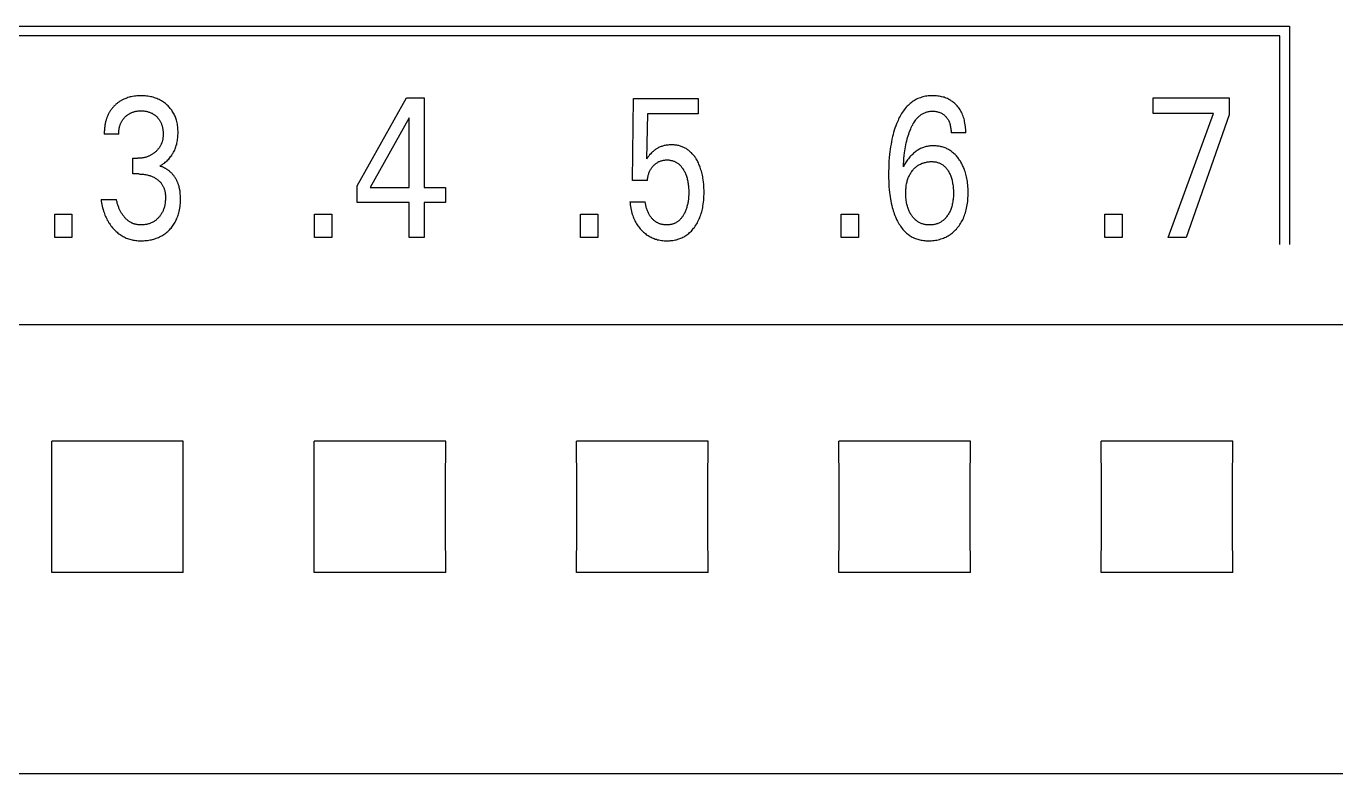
# Model space of a CAD drawing. Extents: x 867151 to 1787449, y -2071112 to -1028603.
# Drawn here: x 871172.4 to 871187.38, y -1032673.49 to -1032664.93 of the extents above; entities that cross this region are included whole.
import ezdxf

# ---------------------------------------------------------------- set-up
doc = ezdxf.new("R2010")
doc.units = 0
doc.header["$LTSCALE"] = 4
doc.header["$MEASUREMENT"] = 0
doc.layers.get('0').update_dxf_attribs({"linetype": 'CONTINUOUS'})
doc.layers.add('20000_FRONT_O', color=7, linetype='CONTINUOUS')

# ---------------------------------------------------------------- blocks, each defined once
blk = doc.blocks.new('CPU')
at = {"layer": '20000_FRONT_O', "color": 7, "linetype": 'Continuous'}
for p, q in [((82786.408, 11035.693), (82810.358, 11035.693)), ((82810.358, 11035.693), (82810.358, 11033.193)), ((82810.248, 11035.583), (82786.518, 11035.583)), ((82810.248, 11033.193), (82810.248, 11035.583)), ((82799.698, 11033.866), (82800.262, 11034.873)), ((82800.262, 11034.873), (82800.464, 11034.873)), ((82800.464, 11034.873), (82800.464, 11033.847)), ((82802.845, 11033.928), (82802.856, 11034.863)), ((82802.856, 11034.863), (82803.597, 11034.863)), ((82803.597, 11034.863), (82803.597, 11034.689)), ((82808.798, 11034.693), (82808.798, 11034.873)), ((82808.798, 11034.873), (82809.668, 11034.873)), ((82809.668, 11034.873), (82809.668, 11034.676)), ((82800.293, 11034.645), (82799.847, 11033.847)), ((82800.293, 11033.847), (82800.293, 11034.645)), ((82803.017, 11034.689), (82803.007, 11034.174)), ((82803.597, 11034.689), (82803.017, 11034.689)), ((82809.488, 11034.693), (82808.798, 11034.693)), ((82808.972, 11033.273), (82809.488, 11034.693)), ((82809.668, 11034.676), (82809.178, 11033.273)), ((82796.972, 11034.456), (82796.806, 11034.456)), ((82806.657, 11034.472), (82806.489, 11034.472)), ((82797.132, 11034.001), (82797.132, 11034.18)), ((82797.132, 11034.18), (82797.189, 11034.18)), ((82797.202, 11034.001), (82797.132, 11034.001)), ((82803.017, 11033.928), (82802.845, 11033.928)), ((82799.698, 11033.673), (82799.698, 11033.866)), ((82799.847, 11033.847), (82800.293, 11033.847)), ((82800.464, 11033.847), (82800.706, 11033.847)), ((82800.706, 11033.847), (82800.706, 11033.673)), ((82796.769, 11033.709), (82796.944, 11033.709)), ((82800.293, 11033.673), (82799.698, 11033.673)), ((82800.293, 11033.273), (82800.293, 11033.673)), ((82800.464, 11033.673), (82800.464, 11033.273)), ((82800.706, 11033.673), (82800.464, 11033.673)), ((82802.816, 11033.684), (82802.991, 11033.684)), ((82796.239, 11033.273), (82796.239, 11033.542)), ((82796.239, 11033.542), (82796.436, 11033.542)), ((82796.436, 11033.542), (82796.436, 11033.273)), ((82799.21, 11033.273), (82799.21, 11033.542)), ((82799.21, 11033.542), (82799.407, 11033.542)), ((82799.407, 11033.542), (82799.407, 11033.273)), ((82802.252, 11033.273), (82802.252, 11033.542)), ((82802.252, 11033.542), (82802.45, 11033.542)), ((82802.45, 11033.542), (82802.45, 11033.273)), ((82805.232, 11033.273), (82805.232, 11033.542)), ((82805.232, 11033.542), (82805.43, 11033.542)), ((82805.43, 11033.542), (82805.43, 11033.273)), ((82808.248, 11033.273), (82808.248, 11033.542)), ((82808.248, 11033.542), (82808.445, 11033.542)), ((82808.445, 11033.542), (82808.445, 11033.273)), ((82796.436, 11033.273), (82796.239, 11033.273)), ((82799.407, 11033.273), (82799.21, 11033.273)), ((82800.464, 11033.273), (82800.293, 11033.273)), ((82802.45, 11033.273), (82802.252, 11033.273)), ((82805.43, 11033.273), (82805.232, 11033.273)), ((82808.445, 11033.273), (82808.248, 11033.273)), ((82809.178, 11033.273), (82808.972, 11033.273)), ((82834.558, 11032.276), (82782.058, 11032.276)), ((82797.71, 11030.944), (82796.206, 11030.944)), ((82800.71, 11030.944), (82799.206, 11030.944)), ((82803.71, 11030.944), (82802.206, 11030.944)), ((82806.71, 11030.944), (82805.206, 11030.944)), ((82809.71, 11030.944), (82808.206, 11030.944)), ((82797.71, 11029.441), (82796.206, 11029.441)), ((82800.71, 11029.441), (82799.206, 11029.441)), ((82803.71, 11029.441), (82802.206, 11029.441)), ((82806.71, 11029.441), (82805.206, 11029.441)), ((82809.71, 11029.441), (82808.206, 11029.441)), ((82834.558, 11027.137), (82782.058, 11027.137))]:
    blk.add_line(p, q, dxfattribs=at)
for points in [[(82797.001, 11034.842), (82796.994, 11034.838), (82796.987, 11034.833), (82796.98, 11034.829), (82796.973, 11034.824), (82796.966, 11034.819), (82796.959, 11034.814), (82796.953, 11034.809), (82796.946, 11034.803), (82796.94, 11034.798), (82796.934, 11034.792), (82796.928, 11034.786), (82796.922, 11034.781), (82796.916, 11034.775), (82796.91, 11034.769), (82796.905, 11034.763), (82796.9, 11034.756), (82796.895, 11034.75), (82796.889, 11034.744), (82796.885, 11034.737), (82796.88, 11034.73), (82796.875, 11034.724), (82796.871, 11034.717), (82796.867, 11034.71), (82796.862, 11034.703), (82796.858, 11034.695), (82796.854, 11034.688), (82796.851, 11034.68), (82796.847, 11034.672), (82796.844, 11034.664), (82796.84, 11034.656), (82796.837, 11034.648), (82796.834, 11034.64), (82796.831, 11034.632), (82796.829, 11034.624), (82796.826, 11034.616), (82796.824, 11034.608), (82796.822, 11034.599), (82796.82, 11034.591), (82796.818, 11034.581), (82796.816, 11034.57), (82796.814, 11034.56), (82796.812, 11034.55), (82796.811, 11034.54), (82796.809, 11034.529), (82796.808, 11034.519), (82796.807, 11034.508), (82796.807, 11034.498), (82796.806, 11034.488), (82796.806, 11034.477), (82796.806, 11034.467), (82796.806, 11034.456)], [(82797.44, 11034.091), (82797.451, 11034.097), (82797.462, 11034.104), (82797.473, 11034.111), (82797.483, 11034.119), (82797.494, 11034.126), (82797.504, 11034.135), (82797.514, 11034.143), (82797.524, 11034.152), (82797.533, 11034.162), (82797.543, 11034.171), (82797.552, 11034.182), (82797.56, 11034.192), (82797.569, 11034.203), (82797.577, 11034.214), (82797.584, 11034.226), (82797.591, 11034.237), (82797.598, 11034.249), (82797.605, 11034.262), (82797.611, 11034.274), (82797.616, 11034.287), (82797.621, 11034.3), (82797.626, 11034.313), (82797.63, 11034.327), (82797.634, 11034.34), (82797.637, 11034.354), (82797.64, 11034.368), (82797.643, 11034.383), (82797.645, 11034.398), (82797.647, 11034.414), (82797.648, 11034.429), (82797.649, 11034.444), (82797.65, 11034.459), (82797.65, 11034.474), (82797.65, 11034.491), (82797.649, 11034.507), (82797.648, 11034.523), (82797.647, 11034.539), (82797.645, 11034.555), (82797.642, 11034.571), (82797.639, 11034.586), (82797.635, 11034.602), (82797.632, 11034.615), (82797.628, 11034.627), (82797.624, 11034.639), (82797.62, 11034.651), (82797.615, 11034.663), (82797.609, 11034.675), (82797.604, 11034.687), (82797.597, 11034.698), (82797.591, 11034.709), (82797.584, 11034.72), (82797.577, 11034.731), (82797.569, 11034.741), (82797.561, 11034.751), (82797.553, 11034.761), (82797.544, 11034.77), (82797.536, 11034.779), (82797.526, 11034.788), (82797.517, 11034.797), (82797.506, 11034.806), (82797.494, 11034.815), (82797.483, 11034.823), (82797.471, 11034.831), (82797.459, 11034.838), (82797.446, 11034.845), (82797.433, 11034.852), (82797.42, 11034.858), (82797.407, 11034.864), (82797.393, 11034.869), (82797.379, 11034.874), (82797.365, 11034.878), (82797.351, 11034.882), (82797.337, 11034.885), (82797.322, 11034.888), (82797.306, 11034.891), (82797.29, 11034.893), (82797.275, 11034.894), (82797.259, 11034.895), (82797.243, 11034.896), (82797.227, 11034.896), (82797.211, 11034.896), (82797.195, 11034.895), (82797.179, 11034.894), (82797.162, 11034.893), (82797.146, 11034.891), (82797.13, 11034.888), (82797.114, 11034.885), (82797.101, 11034.882), (82797.089, 11034.878), (82797.076, 11034.875), (82797.064, 11034.87), (82797.052, 11034.866), (82797.04, 11034.861), (82797.028, 11034.856), (82797.016, 11034.85), (82797.001, 11034.842)], [(82806.657, 11034.472), (82806.656, 11034.491), (82806.656, 11034.509), (82806.654, 11034.528), (82806.653, 11034.546), (82806.651, 11034.565), (82806.648, 11034.583), (82806.644, 11034.601), (82806.641, 11034.617), (82806.637, 11034.633), (82806.632, 11034.648), (82806.627, 11034.664), (82806.621, 11034.679), (82806.615, 11034.694), (82806.608, 11034.708), (82806.601, 11034.721), (82806.593, 11034.734), (82806.585, 11034.747), (82806.576, 11034.759), (82806.567, 11034.771), (82806.557, 11034.782), (82806.547, 11034.793), (82806.537, 11034.803), (82806.527, 11034.812), (82806.517, 11034.82), (82806.506, 11034.829), (82806.495, 11034.836), (82806.483, 11034.844), (82806.472, 11034.85), (82806.459, 11034.857), (82806.447, 11034.863), (82806.434, 11034.868), (82806.421, 11034.873), (82806.408, 11034.878), (82806.395, 11034.881), (82806.381, 11034.885), (82806.366, 11034.888), (82806.351, 11034.891), (82806.336, 11034.893), (82806.321, 11034.895), (82806.305, 11034.896), (82806.29, 11034.896), (82806.275, 11034.896), (82806.259, 11034.896), (82806.244, 11034.895), (82806.228, 11034.894), (82806.213, 11034.892), (82806.198, 11034.89), (82806.182, 11034.887), (82806.167, 11034.883), (82806.153, 11034.879), (82806.138, 11034.874), (82806.123, 11034.869), (82806.109, 11034.863), (82806.095, 11034.857), (82806.082, 11034.85), (82806.069, 11034.842), (82806.056, 11034.834), (82806.044, 11034.825), (82806.031, 11034.816), (82806.02, 11034.806), (82806.008, 11034.796), (82805.997, 11034.786), (82805.986, 11034.775), (82805.976, 11034.764), (82805.964, 11034.75), (82805.953, 11034.736), (82805.943, 11034.722), (82805.933, 11034.708), (82805.923, 11034.693), (82805.914, 11034.677), (82805.905, 11034.662), (82805.897, 11034.646), (82805.889, 11034.63), (82805.882, 11034.614), (82805.875, 11034.598), (82805.865, 11034.574), (82805.856, 11034.55), (82805.847, 11034.526), (82805.839, 11034.502), (82805.832, 11034.477), (82805.825, 11034.452), (82805.819, 11034.428), (82805.813, 11034.399), (82805.807, 11034.37), (82805.802, 11034.342), (82805.797, 11034.313), (82805.793, 11034.284), (82805.789, 11034.255), (82805.786, 11034.226), (82805.782, 11034.187), (82805.779, 11034.148), (82805.777, 11034.109), (82805.776, 11034.07), (82805.775, 11034.031), (82805.775, 11033.993), (82805.775, 11033.952)], [(82796.972, 11034.456), (82796.972, 11034.465), (82796.972, 11034.474), (82796.972, 11034.483), (82796.973, 11034.492), (82796.974, 11034.501), (82796.975, 11034.51), (82796.977, 11034.519), (82796.978, 11034.527), (82796.98, 11034.536), (82796.982, 11034.544), (82796.984, 11034.552), (82796.987, 11034.559), (82796.989, 11034.567), (82796.992, 11034.575), (82796.995, 11034.582), (82796.999, 11034.589), (82797.002, 11034.596), (82797.006, 11034.604), (82797.01, 11034.61), (82797.014, 11034.617), (82797.019, 11034.623), (82797.024, 11034.629), (82797.028, 11034.635), (82797.033, 11034.641), (82797.039, 11034.647), (82797.044, 11034.653), (82797.05, 11034.658), (82797.055, 11034.663), (82797.061, 11034.669), (82797.067, 11034.673), (82797.074, 11034.678), (82797.08, 11034.683), (82797.087, 11034.687), (82797.093, 11034.691), (82797.1, 11034.695), (82797.107, 11034.698), (82797.114, 11034.702), (82797.122, 11034.705), (82797.129, 11034.708), (82797.136, 11034.71), (82797.144, 11034.713), (82797.151, 11034.715), (82797.159, 11034.717), (82797.167, 11034.718), (82797.175, 11034.72), (82797.184, 11034.721), (82797.192, 11034.722), (82797.2, 11034.723), (82797.209, 11034.724), (82797.217, 11034.724), (82797.226, 11034.724), (82797.234, 11034.724), (82797.243, 11034.724), (82797.251, 11034.723), (82797.26, 11034.722), (82797.268, 11034.721), (82797.277, 11034.72), (82797.285, 11034.718), (82797.294, 11034.717), (82797.301, 11034.715), (82797.309, 11034.713), (82797.317, 11034.71), (82797.324, 11034.708), (82797.332, 11034.705), (82797.339, 11034.702), (82797.346, 11034.698), (82797.353, 11034.695), (82797.36, 11034.691), (82797.367, 11034.687), (82797.373, 11034.683), (82797.379, 11034.678), (82797.386, 11034.673), (82797.392, 11034.669), (82797.398, 11034.663), (82797.403, 11034.658), (82797.409, 11034.653), (82797.414, 11034.647), (82797.419, 11034.641), (82797.424, 11034.636), (82797.429, 11034.63), (82797.434, 11034.623), (82797.438, 11034.617), (82797.442, 11034.61), (82797.446, 11034.604), (82797.45, 11034.597), (82797.453, 11034.589), (82797.456, 11034.582), (82797.459, 11034.574), (82797.462, 11034.567), (82797.465, 11034.559), (82797.467, 11034.551), (82797.469, 11034.544), (82797.471, 11034.536), (82797.473, 11034.527), (82797.475, 11034.518), (82797.476, 11034.509), (82797.477, 11034.5), (82797.478, 11034.491), (82797.479, 11034.481), (82797.479, 11034.472), (82797.48, 11034.463), (82797.48, 11034.454)], [(82805.943, 11034.084), (82805.945, 11034.116), (82805.947, 11034.148), (82805.95, 11034.179), (82805.953, 11034.211), (82805.957, 11034.242), (82805.96, 11034.265), (82805.964, 11034.288), (82805.968, 11034.311), (82805.972, 11034.333), (82805.977, 11034.356), (82805.982, 11034.379), (82805.987, 11034.398), (82805.992, 11034.418), (82805.998, 11034.437), (82806.004, 11034.457), (82806.011, 11034.476), (82806.018, 11034.495), (82806.023, 11034.507), (82806.028, 11034.519), (82806.033, 11034.531), (82806.038, 11034.542), (82806.044, 11034.554), (82806.05, 11034.565), (82806.056, 11034.577), (82806.063, 11034.588), (82806.07, 11034.599), (82806.077, 11034.609), (82806.085, 11034.62), (82806.091, 11034.627), (82806.097, 11034.634), (82806.104, 11034.642), (82806.11, 11034.649), (82806.117, 11034.655), (82806.124, 11034.662), (82806.131, 11034.668), (82806.139, 11034.674), (82806.146, 11034.68), (82806.154, 11034.685), (82806.162, 11034.69), (82806.171, 11034.694), (82806.179, 11034.698), (82806.187, 11034.702), (82806.195, 11034.705), (82806.204, 11034.708), (82806.212, 11034.711), (82806.221, 11034.713), (82806.23, 11034.715), (82806.239, 11034.716), (82806.248, 11034.718), (82806.257, 11034.719), (82806.266, 11034.719), (82806.275, 11034.719), (82806.285, 11034.719), (82806.295, 11034.719), (82806.305, 11034.718), (82806.315, 11034.717), (82806.325, 11034.715), (82806.335, 11034.713), (82806.344, 11034.71), (82806.353, 11034.707), (82806.362, 11034.704), (82806.37, 11034.7), (82806.379, 11034.696), (82806.387, 11034.692), (82806.394, 11034.687), (82806.402, 11034.682), (82806.409, 11034.676), (82806.416, 11034.67), (82806.423, 11034.664), (82806.429, 11034.657), (82806.434, 11034.651), (82806.44, 11034.644), (82806.445, 11034.637), (82806.45, 11034.63), (82806.454, 11034.623), (82806.458, 11034.615), (82806.462, 11034.608), (82806.466, 11034.599), (82806.469, 11034.591), (82806.473, 11034.582), (82806.475, 11034.573), (82806.478, 11034.564), (82806.48, 11034.555), (82806.482, 11034.546), (82806.484, 11034.534), (82806.486, 11034.522), (82806.487, 11034.509), (82806.488, 11034.497), (82806.489, 11034.485), (82806.489, 11034.472)], [(82797.48, 11034.454), (82797.479, 11034.447), (82797.479, 11034.439), (82797.479, 11034.432), (82797.478, 11034.425), (82797.477, 11034.417), (82797.476, 11034.41), (82797.475, 11034.402), (82797.474, 11034.395), (82797.472, 11034.388), (82797.471, 11034.381), (82797.469, 11034.374), (82797.467, 11034.367), (82797.465, 11034.361), (82797.463, 11034.355), (82797.461, 11034.349), (82797.458, 11034.344), (82797.455, 11034.338), (82797.453, 11034.332), (82797.45, 11034.326), (82797.447, 11034.321), (82797.443, 11034.315), (82797.44, 11034.31), (82797.436, 11034.304), (82797.433, 11034.299), (82797.429, 11034.294), (82797.425, 11034.288), (82797.42, 11034.283), (82797.416, 11034.278), (82797.412, 11034.274), (82797.407, 11034.269), (82797.402, 11034.264), (82797.398, 11034.26), (82797.393, 11034.255), (82797.388, 11034.251), (82797.383, 11034.247), (82797.377, 11034.242), (82797.372, 11034.238), (82797.366, 11034.234), (82797.36, 11034.23), (82797.354, 11034.226), (82797.348, 11034.223), (82797.342, 11034.219), (82797.336, 11034.216), (82797.33, 11034.212), (82797.324, 11034.209), (82797.317, 11034.206), (82797.31, 11034.203), (82797.303, 11034.2), (82797.296, 11034.198), (82797.289, 11034.195), (82797.282, 11034.193), (82797.274, 11034.191), (82797.267, 11034.189), (82797.26, 11034.187), (82797.252, 11034.186), (82797.244, 11034.184), (82797.236, 11034.183), (82797.229, 11034.182), (82797.221, 11034.181), (82797.213, 11034.18), (82797.205, 11034.18), (82797.197, 11034.18), (82797.189, 11034.18)], [(82803.658, 11033.909), (82803.654, 11033.938), (82803.652, 11033.954), (82803.649, 11033.97), (82803.646, 11033.986), (82803.642, 11034.002), (82803.638, 11034.018), (82803.634, 11034.034), (82803.629, 11034.05), (82803.624, 11034.065), (82803.62, 11034.078), (82803.615, 11034.09), (82803.61, 11034.102), (82803.605, 11034.115), (82803.6, 11034.127), (82803.594, 11034.138), (82803.588, 11034.15), (82803.581, 11034.162), (82803.574, 11034.173), (82803.569, 11034.182), (82803.563, 11034.191), (82803.557, 11034.2), (82803.55, 11034.208), (82803.543, 11034.217), (82803.537, 11034.225), (82803.529, 11034.233), (82803.522, 11034.241), (82803.514, 11034.248), (82803.507, 11034.255), (82803.499, 11034.262), (82803.491, 11034.269), (82803.483, 11034.275), (82803.475, 11034.28), (82803.466, 11034.286), (82803.458, 11034.291), (82803.449, 11034.296), (82803.44, 11034.301), (82803.432, 11034.305), (82803.422, 11034.309), (82803.413, 11034.313), (82803.404, 11034.316), (82803.394, 11034.319), (82803.384, 11034.322), (82803.374, 11034.325), (82803.363, 11034.327), (82803.353, 11034.329), (82803.343, 11034.33), (82803.332, 11034.332), (82803.322, 11034.333), (82803.311, 11034.333), (82803.301, 11034.334), (82803.29, 11034.334), (82803.279, 11034.334), (82803.267, 11034.333), (82803.255, 11034.332), (82803.243, 11034.331), (82803.232, 11034.329), (82803.22, 11034.327), (82803.208, 11034.325), (82803.199, 11034.323), (82803.19, 11034.32), (82803.181, 11034.317), (82803.172, 11034.314), (82803.163, 11034.31), (82803.154, 11034.307), (82803.145, 11034.302), (82803.136, 11034.298), (82803.128, 11034.293), (82803.12, 11034.288), (82803.112, 11034.283), (82803.104, 11034.278), (82803.096, 11034.272), (82803.089, 11034.266), (82803.082, 11034.26), (82803.075, 11034.253), (82803.064, 11034.243), (82803.054, 11034.232), (82803.042, 11034.219), (82803.031, 11034.206), (82803.019, 11034.19), (82803.007, 11034.174)], [(82806.683, 11033.816), (82806.683, 11033.836), (82806.681, 11033.855), (82806.68, 11033.875), (82806.678, 11033.895), (82806.675, 11033.915), (82806.672, 11033.934), (82806.669, 11033.95), (82806.666, 11033.967), (82806.662, 11033.983), (82806.658, 11033.999), (82806.654, 11034.015), (82806.649, 11034.031), (82806.643, 11034.046), (82806.637, 11034.062), (82806.632, 11034.074), (82806.627, 11034.087), (82806.621, 11034.099), (82806.615, 11034.111), (82806.608, 11034.123), (82806.602, 11034.135), (82806.595, 11034.147), (82806.587, 11034.158), (82806.579, 11034.169), (82806.572, 11034.179), (82806.565, 11034.188), (82806.558, 11034.198), (82806.55, 11034.207), (82806.542, 11034.215), (82806.534, 11034.224), (82806.525, 11034.232), (82806.516, 11034.24), (82806.507, 11034.248), (82806.498, 11034.255), (82806.489, 11034.262), (82806.48, 11034.268), (82806.471, 11034.274), (82806.461, 11034.28), (82806.451, 11034.285), (82806.441, 11034.29), (82806.431, 11034.295), (82806.421, 11034.299), (82806.41, 11034.303), (82806.4, 11034.307), (82806.388, 11034.31), (82806.377, 11034.313), (82806.366, 11034.316), (82806.354, 11034.318), (82806.342, 11034.32), (82806.331, 11034.321), (82806.319, 11034.322), (82806.307, 11034.323), (82806.295, 11034.324), (82806.284, 11034.324), (82806.272, 11034.323), (82806.261, 11034.323), (82806.249, 11034.322), (82806.238, 11034.32), (82806.227, 11034.319), (82806.216, 11034.317), (82806.204, 11034.314), (82806.193, 11034.311), (82806.182, 11034.308), (82806.172, 11034.305), (82806.161, 11034.3), (82806.15, 11034.296), (82806.14, 11034.291), (82806.129, 11034.286), (82806.119, 11034.28), (82806.109, 11034.274), (82806.1, 11034.268), (82806.09, 11034.261), (82806.081, 11034.254), (82806.072, 11034.247), (82806.06, 11034.238), (82806.05, 11034.228), (82806.039, 11034.218), (82806.029, 11034.207), (82806.019, 11034.197), (82806.01, 11034.186), (82806.001, 11034.174), (82805.992, 11034.163), (82805.983, 11034.151), (82805.968, 11034.129), (82805.954, 11034.106), (82805.948, 11034.096), (82805.943, 11034.084)], [(82797.672, 11033.806), (82797.67, 11033.814), (82797.669, 11033.821), (82797.668, 11033.829), (82797.666, 11033.837), (82797.664, 11033.844), (82797.663, 11033.852), (82797.661, 11033.86), (82797.658, 11033.867), (82797.656, 11033.875), (82797.654, 11033.882), (82797.651, 11033.89), (82797.648, 11033.896), (82797.646, 11033.903), (82797.643, 11033.909), (82797.64, 11033.916), (82797.637, 11033.922), (82797.634, 11033.928), (82797.631, 11033.935), (82797.627, 11033.941), (82797.624, 11033.947), (82797.62, 11033.953), (82797.616, 11033.959), (82797.612, 11033.965), (82797.608, 11033.97), (82797.604, 11033.976), (82797.6, 11033.982), (82797.596, 11033.987), (82797.591, 11033.993), (82797.586, 11033.998), (82797.582, 11034.003), (82797.577, 11034.009), (82797.572, 11034.014), (82797.567, 11034.018), (82797.562, 11034.023), (82797.557, 11034.027), (82797.552, 11034.032), (82797.547, 11034.036), (82797.541, 11034.04), (82797.536, 11034.044), (82797.53, 11034.048), (82797.525, 11034.052), (82797.519, 11034.056), (82797.513, 11034.059), (82797.508, 11034.063), (82797.502, 11034.066), (82797.496, 11034.069), (82797.49, 11034.072), (82797.484, 11034.075), (82797.478, 11034.078), (82797.471, 11034.081), (82797.465, 11034.083), (82797.459, 11034.085), (82797.452, 11034.087), (82797.446, 11034.089), (82797.44, 11034.091)], [(82803.017, 11033.928), (82803.017, 11033.938), (82803.019, 11033.947), (82803.02, 11033.957), (82803.022, 11033.967), (82803.024, 11033.976), (82803.026, 11033.986), (82803.029, 11033.995), (82803.031, 11034.004), (82803.034, 11034.012), (82803.038, 11034.021), (82803.041, 11034.029), (82803.045, 11034.037), (82803.049, 11034.045), (82803.053, 11034.053), (82803.058, 11034.06), (82803.062, 11034.067), (82803.067, 11034.074), (82803.073, 11034.081), (82803.078, 11034.088), (82803.084, 11034.094), (82803.09, 11034.1), (82803.096, 11034.106), (82803.102, 11034.111), (82803.108, 11034.116), (82803.114, 11034.121), (82803.12, 11034.126), (82803.127, 11034.13), (82803.134, 11034.134), (82803.14, 11034.138), (82803.147, 11034.142), (82803.154, 11034.145), (82803.161, 11034.148), (82803.169, 11034.15), (82803.176, 11034.153), (82803.184, 11034.155), (82803.191, 11034.157), (82803.199, 11034.158), (82803.207, 11034.159), (82803.215, 11034.16), (82803.223, 11034.161), (82803.232, 11034.161), (82803.24, 11034.162), (82803.247, 11034.161), (82803.255, 11034.161), (82803.263, 11034.161), (82803.27, 11034.16), (82803.278, 11034.159), (82803.286, 11034.157), (82803.293, 11034.156), (82803.3, 11034.154), (82803.308, 11034.152), (82803.315, 11034.149), (82803.322, 11034.147), (82803.329, 11034.144), (82803.335, 11034.141), (82803.342, 11034.137), (82803.348, 11034.134), (82803.354, 11034.13), (82803.361, 11034.126), (82803.367, 11034.121), (82803.372, 11034.117), (82803.378, 11034.112), (82803.385, 11034.106), (82803.391, 11034.1), (82803.397, 11034.093), (82803.403, 11034.087), (82803.408, 11034.08), (82803.414, 11034.073), (82803.419, 11034.065), (82803.424, 11034.058), (82803.428, 11034.05), (82803.433, 11034.042), (82803.438, 11034.033), (82803.443, 11034.024), (82803.447, 11034.015), (82803.451, 11034.006), (82803.455, 11033.996), (82803.459, 11033.987), (82803.462, 11033.977), (82803.466, 11033.965), (82803.47, 11033.953), (82803.473, 11033.941), (82803.476, 11033.929), (82803.478, 11033.917), (82803.48, 11033.904), (82803.482, 11033.892), (82803.484, 11033.878), (82803.486, 11033.864), (82803.487, 11033.849), (82803.488, 11033.835), (82803.489, 11033.821), (82803.489, 11033.807), (82803.489, 11033.793), (82803.489, 11033.777), (82803.489, 11033.761), (82803.488, 11033.745), (82803.487, 11033.729), (82803.485, 11033.713)], [(82806.438, 11033.51), (82806.432, 11033.503), (82806.426, 11033.496), (82806.42, 11033.489), (82806.413, 11033.482), (82806.406, 11033.476), (82806.399, 11033.469), (82806.391, 11033.464), (82806.384, 11033.459), (82806.377, 11033.454), (82806.37, 11033.45), (82806.363, 11033.445), (82806.355, 11033.442), (82806.347, 11033.438), (82806.339, 11033.435), (82806.332, 11033.432), (82806.323, 11033.429), (82806.314, 11033.426), (82806.304, 11033.424), (82806.294, 11033.422), (82806.284, 11033.42), (82806.274, 11033.419), (82806.263, 11033.418), (82806.253, 11033.418), (82806.243, 11033.418), (82806.233, 11033.418), (82806.223, 11033.418), (82806.213, 11033.419), (82806.202, 11033.42), (82806.193, 11033.422), (82806.183, 11033.424), (82806.173, 11033.426), (82806.163, 11033.429), (82806.155, 11033.432), (82806.147, 11033.435), (82806.139, 11033.438), (82806.132, 11033.442), (82806.124, 11033.446), (82806.117, 11033.45), (82806.11, 11033.454), (82806.103, 11033.459), (82806.096, 11033.464), (82806.088, 11033.47), (82806.08, 11033.477), (82806.073, 11033.484), (82806.066, 11033.491), (82806.059, 11033.498), (82806.053, 11033.506), (82806.046, 11033.514), (82806.041, 11033.522), (82806.035, 11033.531), (82806.029, 11033.539), (82806.024, 11033.548), (82806.019, 11033.557), (82806.014, 11033.567), (82806.01, 11033.576), (82806.006, 11033.585), (82806.002, 11033.595), (82805.997, 11033.607), (82805.993, 11033.619), (82805.99, 11033.632), (82805.986, 11033.644), (82805.983, 11033.657), (82805.981, 11033.67), (82805.978, 11033.682), (82805.976, 11033.697), (82805.974, 11033.711), (82805.973, 11033.726), (82805.972, 11033.74), (82805.971, 11033.755), (82805.971, 11033.769), (82805.971, 11033.784), (82805.971, 11033.799), (82805.971, 11033.814), (82805.972, 11033.829), (82805.974, 11033.844), (82805.975, 11033.858), (82805.977, 11033.873), (82805.98, 11033.888), (82805.982, 11033.899), (82805.985, 11033.91), (82805.988, 11033.922), (82805.991, 11033.933), (82805.995, 11033.944), (82805.999, 11033.955), (82806.003, 11033.965), (82806.008, 11033.976), (82806.013, 11033.986), (82806.018, 11033.995), (82806.023, 11034.004), (82806.029, 11034.014), (82806.034, 11034.023), (82806.041, 11034.031), (82806.047, 11034.04), (82806.054, 11034.048)], [(82806.054, 11034.048), (82806.061, 11034.056), (82806.068, 11034.063), (82806.075, 11034.07), (82806.082, 11034.076), (82806.09, 11034.083), (82806.098, 11034.089), (82806.106, 11034.095), (82806.114, 11034.1), (82806.122, 11034.106), (82806.131, 11034.11), (82806.14, 11034.115), (82806.149, 11034.119), (82806.158, 11034.123), (82806.167, 11034.126), (82806.177, 11034.129), (82806.186, 11034.132), (82806.196, 11034.134), (82806.207, 11034.137), (82806.217, 11034.138), (82806.228, 11034.14), (82806.238, 11034.141), (82806.249, 11034.142), (82806.259, 11034.142), (82806.27, 11034.142), (82806.28, 11034.142), (82806.289, 11034.141), (82806.298, 11034.141), (82806.308, 11034.139), (82806.317, 11034.138), (82806.326, 11034.136), (82806.335, 11034.133), (82806.344, 11034.13), (82806.352, 11034.128), (82806.359, 11034.125), (82806.366, 11034.121), (82806.373, 11034.117), (82806.38, 11034.113), (82806.387, 11034.109), (82806.394, 11034.105), (82806.4, 11034.1), (82806.406, 11034.095), (82806.414, 11034.088), (82806.421, 11034.082), (82806.427, 11034.075), (82806.433, 11034.067), (82806.44, 11034.06), (82806.445, 11034.052), (82806.451, 11034.044), (82806.456, 11034.036), (82806.462, 11034.026), (82806.467, 11034.016), (82806.472, 11034.006), (82806.477, 11033.996), (82806.481, 11033.986), (82806.485, 11033.975), (82806.489, 11033.965), (82806.493, 11033.953), (82806.497, 11033.941), (82806.5, 11033.929), (82806.503, 11033.917), (82806.505, 11033.905), (82806.507, 11033.893), (82806.509, 11033.881), (82806.511, 11033.865), (82806.513, 11033.849), (82806.514, 11033.833), (82806.515, 11033.816), (82806.516, 11033.8), (82806.516, 11033.784), (82806.516, 11033.769), (82806.515, 11033.754), (82806.515, 11033.74), (82806.514, 11033.725), (82806.512, 11033.71), (82806.51, 11033.696), (82806.508, 11033.681), (82806.506, 11033.668), (82806.503, 11033.656), (82806.5, 11033.643), (82806.497, 11033.63), (82806.493, 11033.618), (82806.489, 11033.606), (82806.485, 11033.593), (82806.481, 11033.584), (82806.477, 11033.574), (82806.472, 11033.565), (82806.468, 11033.556), (82806.463, 11033.547), (82806.457, 11033.538), (82806.452, 11033.529), (82806.446, 11033.521), (82806.438, 11033.51)], [(82797.202, 11034.001), (82797.213, 11034), (82797.224, 11034), (82797.235, 11033.999), (82797.245, 11033.999), (82797.256, 11033.997), (82797.267, 11033.996), (82797.278, 11033.994), (82797.288, 11033.992), (82797.297, 11033.99), (82797.307, 11033.988), (82797.317, 11033.985), (82797.326, 11033.982), (82797.336, 11033.979), (82797.345, 11033.975), (82797.354, 11033.972), (82797.363, 11033.968), (82797.371, 11033.963), (82797.38, 11033.959), (82797.388, 11033.954), (82797.396, 11033.949), (82797.404, 11033.944), (82797.411, 11033.939), (82797.417, 11033.934), (82797.423, 11033.929), (82797.429, 11033.924), (82797.435, 11033.919), (82797.44, 11033.913), (82797.446, 11033.908), (82797.451, 11033.902), (82797.456, 11033.896), (82797.461, 11033.889), (82797.465, 11033.883), (82797.469, 11033.876), (82797.473, 11033.87), (82797.477, 11033.863), (82797.481, 11033.856), (82797.484, 11033.849), (82797.487, 11033.842), (82797.49, 11033.835), (82797.492, 11033.827), (82797.495, 11033.82), (82797.497, 11033.811), (82797.499, 11033.801), (82797.501, 11033.792), (82797.503, 11033.783), (82797.504, 11033.773), (82797.505, 11033.764), (82797.505, 11033.754), (82797.506, 11033.745), (82797.506, 11033.735), (82797.506, 11033.723), (82797.506, 11033.712), (82797.505, 11033.7), (82797.504, 11033.688), (82797.503, 11033.676), (82797.501, 11033.665), (82797.499, 11033.653), (82797.497, 11033.641), (82797.495, 11033.632), (82797.493, 11033.623), (82797.49, 11033.614), (82797.487, 11033.605), (82797.484, 11033.596), (82797.481, 11033.588), (82797.478, 11033.579), (82797.474, 11033.571), (82797.47, 11033.562), (82797.466, 11033.555), (82797.461, 11033.547), (82797.457, 11033.54), (82797.452, 11033.532), (82797.447, 11033.525), (82797.441, 11033.518), (82797.436, 11033.511), (82797.43, 11033.505), (82797.424, 11033.498), (82797.418, 11033.492), (82797.411, 11033.486), (82797.405, 11033.48), (82797.398, 11033.474), (82797.391, 11033.468), (82797.383, 11033.463), (82797.376, 11033.458), (82797.368, 11033.453), (82797.36, 11033.449), (82797.352, 11033.445), (82797.344, 11033.441), (82797.336, 11033.438), (82797.328, 11033.435), (82797.319, 11033.432), (82797.31, 11033.429), (82797.302, 11033.427), (82797.292, 11033.424), (82797.283, 11033.422), (82797.273, 11033.421), (82797.263, 11033.42), (82797.254, 11033.419), (82797.244, 11033.418), (82797.234, 11033.418), (82797.225, 11033.418)], [(82802.816, 11033.684), (82802.818, 11033.665), (82802.82, 11033.647), (82802.823, 11033.628), (82802.826, 11033.609), (82802.83, 11033.591), (82802.834, 11033.572), (82802.839, 11033.554), (82802.844, 11033.54), (82802.849, 11033.526), (82802.854, 11033.511), (82802.859, 11033.498), (82802.865, 11033.484), (82802.871, 11033.47), (82802.878, 11033.457), (82802.885, 11033.444), (82802.893, 11033.431), (82802.9, 11033.419), (82802.908, 11033.408), (82802.917, 11033.396), (82802.925, 11033.385), (82802.935, 11033.374), (82802.944, 11033.363), (82802.954, 11033.353), (82802.963, 11033.344), (82802.973, 11033.335), (82802.983, 11033.326), (82802.993, 11033.318), (82803.004, 11033.31), (82803.014, 11033.302), (82803.025, 11033.295), (82803.036, 11033.288), (82803.048, 11033.282), (82803.059, 11033.276), (82803.071, 11033.27), (82803.083, 11033.265), (82803.095, 11033.261), (82803.107, 11033.256), (82803.119, 11033.253), (82803.132, 11033.249), (82803.147, 11033.246), (82803.162, 11033.243), (82803.178, 11033.24), (82803.193, 11033.239), (82803.209, 11033.237), (82803.224, 11033.236), (82803.24, 11033.236), (82803.254, 11033.236), (82803.268, 11033.237), (82803.281, 11033.238), (82803.295, 11033.239), (82803.309, 11033.241), (82803.323, 11033.243), (82803.336, 11033.246), (82803.35, 11033.249), (82803.363, 11033.253), (82803.376, 11033.257), (82803.388, 11033.262), (82803.4, 11033.266), (82803.412, 11033.272), (82803.423, 11033.277), (82803.435, 11033.283), (82803.446, 11033.29), (82803.457, 11033.297), (82803.468, 11033.304), (82803.479, 11033.312), (82803.489, 11033.321), (82803.499, 11033.33), (82803.509, 11033.339), (82803.519, 11033.348), (82803.528, 11033.358), (82803.537, 11033.368), (82803.545, 11033.379), (82803.554, 11033.389), (82803.563, 11033.402), (82803.572, 11033.416), (82803.58, 11033.429), (82803.588, 11033.443), (82803.595, 11033.457), (82803.602, 11033.471), (82803.609, 11033.486), (82803.615, 11033.5), (82803.621, 11033.517), (82803.627, 11033.533), (82803.632, 11033.55), (82803.637, 11033.566), (82803.641, 11033.583), (82803.645, 11033.6), (82803.649, 11033.617), (82803.652, 11033.634), (82803.655, 11033.656), (82803.658, 11033.679), (82803.66, 11033.701), (82803.662, 11033.723), (82803.663, 11033.746), (82803.664, 11033.768), (82803.664, 11033.791), (82803.664, 11033.814), (82803.663, 11033.838), (82803.662, 11033.862), (82803.66, 11033.885), (82803.658, 11033.909)], [(82805.775, 11033.952), (82805.776, 11033.92), (82805.777, 11033.887), (82805.779, 11033.855), (82805.782, 11033.823), (82805.785, 11033.79), (82805.788, 11033.765), (82805.792, 11033.741), (82805.796, 11033.716), (82805.8, 11033.691), (82805.805, 11033.666), (82805.811, 11033.642), (82805.817, 11033.618), (82805.822, 11033.599), (82805.827, 11033.581), (82805.833, 11033.563), (82805.839, 11033.545), (82805.846, 11033.527), (82805.853, 11033.509), (82805.861, 11033.492), (82805.869, 11033.474), (82805.876, 11033.46), (82805.884, 11033.446), (82805.892, 11033.432), (82805.901, 11033.418), (82805.909, 11033.404), (82805.919, 11033.391), (82805.929, 11033.378), (82805.939, 11033.366), (82805.949, 11033.354), (82805.961, 11033.342), (82805.97, 11033.333), (82805.98, 11033.324), (82805.99, 11033.316), (82806.001, 11033.308), (82806.011, 11033.3), (82806.022, 11033.293), (82806.034, 11033.286), (82806.045, 11033.279), (82806.057, 11033.273), (82806.069, 11033.268), (82806.081, 11033.263), (82806.094, 11033.258), (82806.107, 11033.254), (82806.12, 11033.25), (82806.133, 11033.247), (82806.147, 11033.244), (82806.16, 11033.242), (82806.174, 11033.24), (82806.188, 11033.238), (82806.202, 11033.237), (82806.215, 11033.237), (82806.229, 11033.236), (82806.246, 11033.236), (82806.262, 11033.237), (82806.278, 11033.238), (82806.294, 11033.24), (82806.31, 11033.242), (82806.326, 11033.245), (82806.342, 11033.248), (82806.358, 11033.252), (82806.372, 11033.257), (82806.387, 11033.262), (82806.401, 11033.267), (82806.415, 11033.273), (82806.429, 11033.279), (82806.442, 11033.286), (82806.455, 11033.293), (82806.468, 11033.301), (82806.481, 11033.31), (82806.493, 11033.319), (82806.505, 11033.328), (82806.517, 11033.338), (82806.528, 11033.349), (82806.539, 11033.36), (82806.55, 11033.371), (82806.56, 11033.383), (82806.57, 11033.395), (82806.58, 11033.408), (82806.589, 11033.421), (82806.598, 11033.435), (82806.606, 11033.449), (82806.614, 11033.463), (82806.622, 11033.478), (82806.629, 11033.492), (82806.636, 11033.509), (82806.642, 11033.525), (82806.648, 11033.542), (82806.653, 11033.558), (82806.658, 11033.575), (82806.663, 11033.592), (82806.667, 11033.61), (82806.67, 11033.627), (82806.673, 11033.647), (82806.676, 11033.666), (82806.679, 11033.686), (82806.681, 11033.706), (82806.682, 11033.726), (82806.683, 11033.746), (82806.684, 11033.766), (82806.684, 11033.786), (82806.683, 11033.816)], [(82796.769, 11033.709), (82796.772, 11033.69), (82796.775, 11033.67), (82796.779, 11033.651), (82796.783, 11033.631), (82796.787, 11033.612), (82796.793, 11033.593), (82796.798, 11033.574), (82796.803, 11033.559), (82796.809, 11033.544), (82796.814, 11033.53), (82796.82, 11033.515), (82796.827, 11033.501), (82796.834, 11033.487), (82796.841, 11033.473), (82796.849, 11033.459), (82796.856, 11033.446), (82796.865, 11033.434), (82796.873, 11033.421), (82796.882, 11033.409), (82796.891, 11033.397), (82796.901, 11033.386), (82796.911, 11033.375), (82796.921, 11033.364), (82796.931, 11033.354), (82796.941, 11033.344), (82796.952, 11033.335), (82796.963, 11033.325), (82796.974, 11033.317), (82796.986, 11033.308), (82796.998, 11033.3), (82797.01, 11033.293), (82797.021, 11033.286), (82797.034, 11033.28), (82797.046, 11033.274), (82797.058, 11033.268), (82797.071, 11033.263), (82797.084, 11033.258), (82797.097, 11033.254), (82797.11, 11033.25), (82797.124, 11033.247), (82797.138, 11033.244), (82797.152, 11033.242), (82797.166, 11033.24), (82797.18, 11033.238), (82797.194, 11033.237), (82797.209, 11033.237), (82797.223, 11033.236), (82797.238, 11033.236), (82797.254, 11033.237), (82797.269, 11033.238), (82797.285, 11033.239), (82797.3, 11033.241), (82797.315, 11033.243), (82797.33, 11033.246), (82797.345, 11033.249), (82797.359, 11033.252), (82797.373, 11033.256), (82797.386, 11033.26), (82797.4, 11033.265), (82797.413, 11033.27), (82797.426, 11033.275), (82797.439, 11033.281), (82797.451, 11033.288), (82797.464, 11033.294), (82797.476, 11033.301), (82797.487, 11033.309), (82797.499, 11033.317), (82797.51, 11033.325), (82797.521, 11033.334), (82797.531, 11033.343), (82797.541, 11033.352), (82797.551, 11033.362), (82797.561, 11033.372), (82797.57, 11033.382), (82797.579, 11033.393), (82797.587, 11033.404), (82797.595, 11033.415), (82797.603, 11033.426), (82797.61, 11033.438), (82797.617, 11033.45), (82797.624, 11033.463), (82797.63, 11033.476), (82797.636, 11033.489), (82797.641, 11033.503), (82797.646, 11033.517), (82797.651, 11033.53), (82797.655, 11033.544), (82797.659, 11033.558), (82797.662, 11033.573), (82797.666, 11033.591), (82797.669, 11033.609), (82797.672, 11033.627), (82797.674, 11033.646), (82797.676, 11033.664), (82797.677, 11033.682), (82797.677, 11033.701), (82797.677, 11033.719), (82797.677, 11033.737), (82797.677, 11033.754), (82797.675, 11033.771), (82797.674, 11033.789), (82797.672, 11033.806)], [(82797.225, 11033.418), (82797.218, 11033.418), (82797.211, 11033.418), (82797.204, 11033.419), (82797.198, 11033.419), (82797.191, 11033.42), (82797.184, 11033.421), (82797.177, 11033.422), (82797.171, 11033.423), (82797.164, 11033.425), (82797.157, 11033.427), (82797.152, 11033.428), (82797.146, 11033.43), (82797.14, 11033.432), (82797.134, 11033.435), (82797.129, 11033.437), (82797.123, 11033.439), (82797.118, 11033.442), (82797.113, 11033.445), (82797.107, 11033.448), (82797.102, 11033.451), (82797.097, 11033.454), (82797.091, 11033.458), (82797.085, 11033.462), (82797.08, 11033.466), (82797.074, 11033.47), (82797.069, 11033.475), (82797.063, 11033.48), (82797.058, 11033.484), (82797.053, 11033.489), (82797.048, 11033.494), (82797.043, 11033.499), (82797.038, 11033.505), (82797.033, 11033.511), (82797.028, 11033.517), (82797.023, 11033.524), (82797.018, 11033.53), (82797.013, 11033.537), (82797.009, 11033.543), (82797.005, 11033.55), (82797, 11033.557), (82796.996, 11033.564), (82796.992, 11033.572), (82796.988, 11033.579), (82796.984, 11033.587), (82796.981, 11033.595), (82796.977, 11033.603), (82796.974, 11033.611), (82796.971, 11033.619), (82796.967, 11033.627), (82796.964, 11033.637), (82796.961, 11033.647), (82796.957, 11033.657), (82796.954, 11033.668), (82796.952, 11033.678), (82796.949, 11033.688), (82796.947, 11033.699), (82796.944, 11033.709)], [(82803.485, 11033.713), (82803.482, 11033.693), (82803.481, 11033.682), (82803.479, 11033.671), (82803.477, 11033.66), (82803.474, 11033.65), (82803.472, 11033.639), (82803.469, 11033.628), (82803.466, 11033.617), (82803.463, 11033.607), (82803.459, 11033.597), (82803.456, 11033.587), (82803.452, 11033.578), (82803.448, 11033.569), (82803.444, 11033.559), (82803.439, 11033.55), (82803.434, 11033.541), (82803.429, 11033.532), (82803.425, 11033.525), (82803.421, 11033.518), (82803.416, 11033.512), (82803.411, 11033.505), (82803.406, 11033.498), (82803.401, 11033.492), (82803.396, 11033.486), (82803.391, 11033.48), (82803.385, 11033.474), (82803.379, 11033.469), (82803.374, 11033.464), (82803.368, 11033.46), (82803.363, 11033.456), (82803.357, 11033.452), (82803.352, 11033.448), (82803.346, 11033.445), (82803.34, 11033.441), (82803.334, 11033.438), (82803.328, 11033.435), (82803.322, 11033.433), (82803.316, 11033.43), (82803.308, 11033.428), (82803.301, 11033.426), (82803.293, 11033.424), (82803.286, 11033.422), (82803.278, 11033.421), (82803.271, 11033.42), (82803.263, 11033.419), (82803.255, 11033.418), (82803.247, 11033.418), (82803.24, 11033.418), (82803.232, 11033.418), (82803.225, 11033.418), (82803.218, 11033.418), (82803.21, 11033.419), (82803.203, 11033.42), (82803.196, 11033.421), (82803.189, 11033.422), (82803.181, 11033.424), (82803.174, 11033.425), (82803.167, 11033.427), (82803.16, 11033.43), (82803.154, 11033.432), (82803.147, 11033.434), (82803.14, 11033.437), (82803.134, 11033.44), (82803.127, 11033.444), (82803.121, 11033.447), (82803.115, 11033.451), (82803.108, 11033.456), (82803.102, 11033.46), (82803.096, 11033.465), (82803.09, 11033.47), (82803.085, 11033.475), (82803.079, 11033.48), (82803.074, 11033.486), (82803.069, 11033.492), (82803.064, 11033.498), (82803.059, 11033.504), (82803.055, 11033.51), (82803.05, 11033.516), (82803.046, 11033.523), (82803.042, 11033.529), (82803.038, 11033.536), (82803.033, 11033.545), (82803.029, 11033.553), (82803.024, 11033.562), (82803.02, 11033.571), (82803.017, 11033.58), (82803.013, 11033.589), (82803.01, 11033.599), (82803.007, 11033.608), (82803.004, 11033.617), (82803.002, 11033.627), (82802.999, 11033.636), (82802.997, 11033.646), (82802.995, 11033.655), (82802.994, 11033.665), (82802.992, 11033.674), (82802.991, 11033.684)], [(82796.206, 11029.441), (82796.208, 11029.939), (82796.208, 11030.445), (82796.206, 11030.944)], [(82797.71, 11029.441), (82797.708, 11029.939), (82797.708, 11030.445), (82797.71, 11030.944)], [(82799.206, 11029.441), (82799.208, 11029.939), (82799.208, 11030.445), (82799.206, 11030.944)], [(82800.71, 11029.441), (82800.708, 11029.939), (82800.708, 11030.445), (82800.71, 11030.944)], [(82802.206, 11029.441), (82802.208, 11029.939), (82802.208, 11030.445), (82802.206, 11030.944)], [(82803.71, 11029.441), (82803.708, 11029.939), (82803.708, 11030.445), (82803.71, 11030.944)], [(82805.206, 11029.441), (82805.208, 11029.939), (82805.208, 11030.445), (82805.206, 11030.944)], [(82806.71, 11029.441), (82806.708, 11029.939), (82806.708, 11030.445), (82806.71, 11030.944)], [(82808.206, 11029.441), (82808.208, 11029.939), (82808.208, 11030.445), (82808.206, 11030.944)], [(82809.71, 11029.441), (82809.708, 11029.939), (82809.708, 11030.445), (82809.71, 11030.944)]]:
    blk.add_lwpolyline(points, dxfattribs=at)

msp = doc.modelspace()

# ---------------------------------------------------------------- block references
msp.add_blockref('CPU', (788376.488, -1043700.624))

doc.saveas('drawing.dxf')
